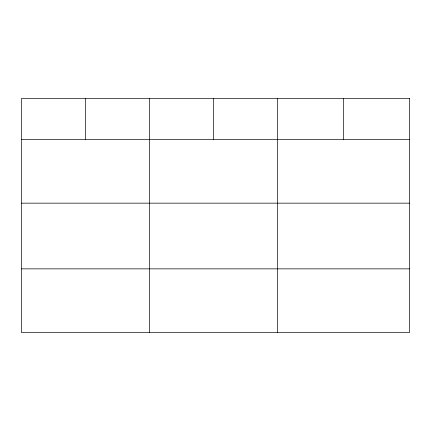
<?xml version="1.0" encoding="UTF-8"?>
<svg xmlns="http://www.w3.org/2000/svg" width="431" height="431" viewBox="0 0 431 431"><rect width="100%" height="100%" fill="white"/><g stroke="black" fill="none" stroke-linecap="round" stroke-linejoin="round"><path stroke-width="0.65" d="M21.55 139.385L409.45 139.385M21.55 203.157L409.45 203.157M21.55 268.858L409.45 268.858M343.507 98.37L343.507 139.385M277.564 98.37L277.564 332.63M213.56 98.37L213.56 139.385M149.557 98.37L149.557 332.63M85.553 98.37L85.553 139.385M409.45 98.37L21.55 98.37L21.55 332.63L409.45 332.63L409.45 98.37"/></g></svg>
